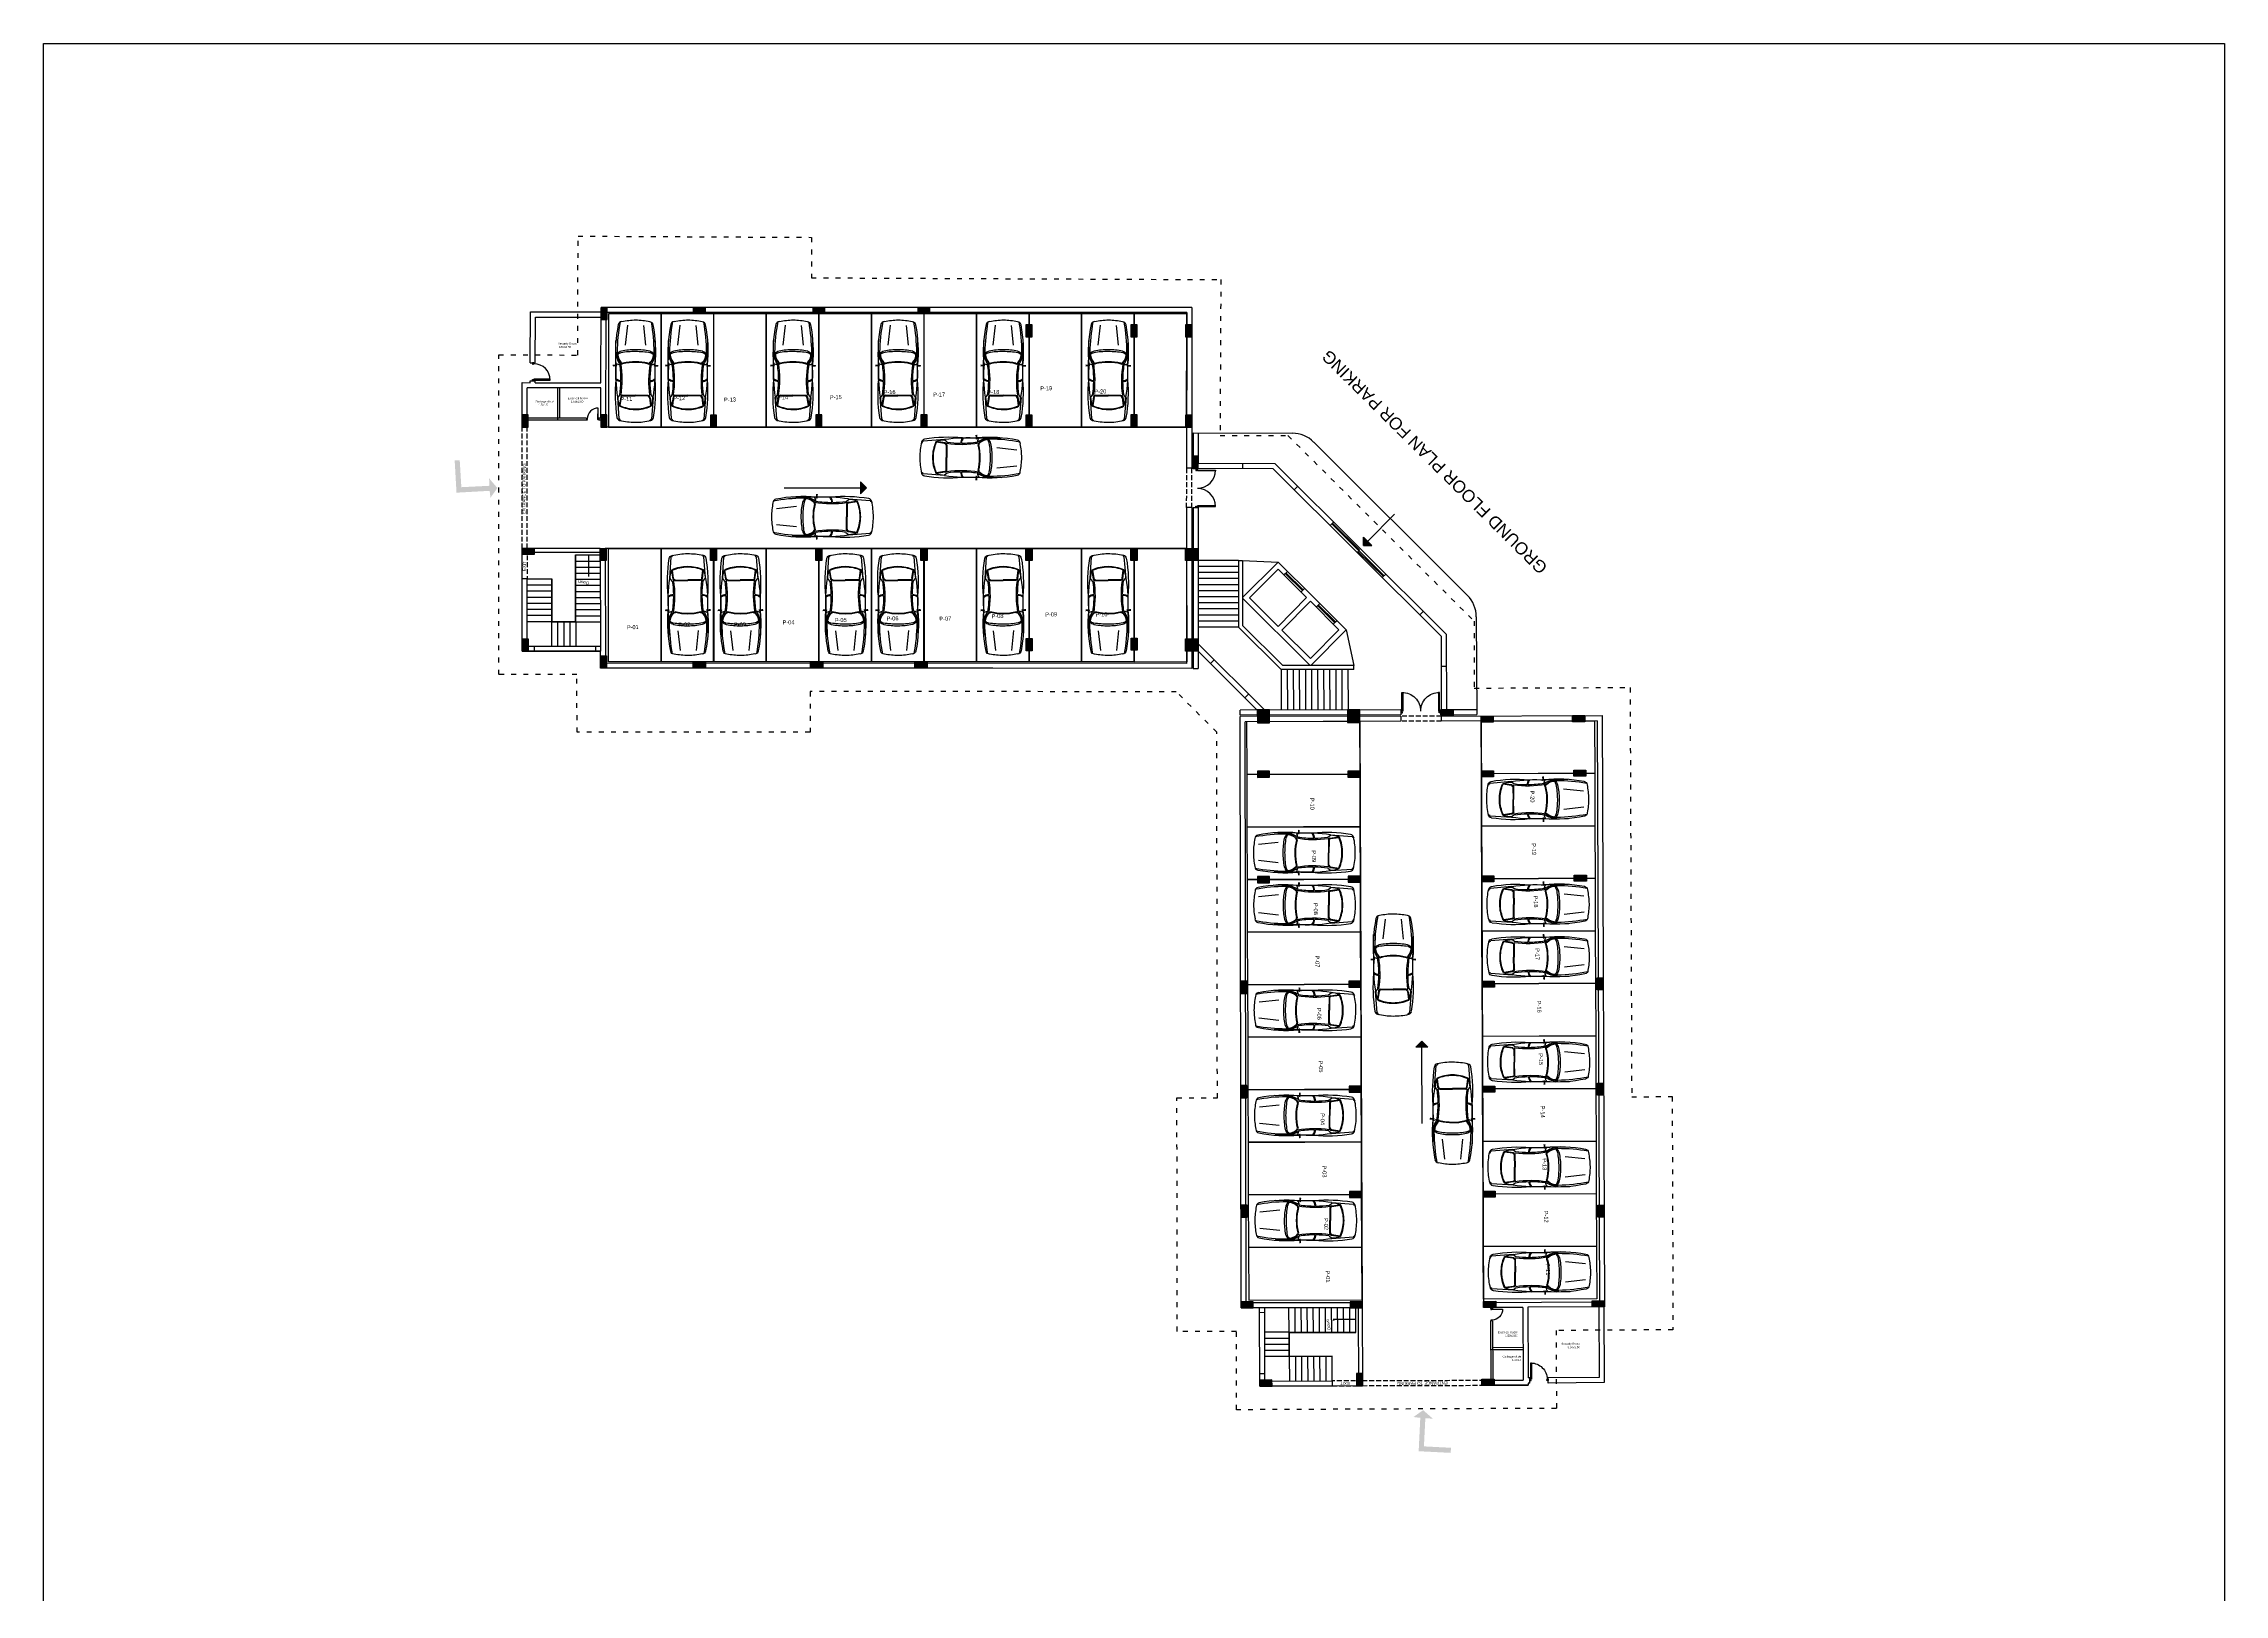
# Model space of a CAD drawing. Header units: inches. Extents: x -162 to 906, y 35 to 488.
# Drawn here: x 182 to 289.8, y 151.6 to 228.3 of the extents above; entities that cross this region are included whole.
import ezdxf

# ---------------------------------------------------------------- set-up
doc = ezdxf.new("R2010")
doc.units = ezdxf.units.IN
doc.header["$LTSCALE"] = 0.02
doc.header["$MEASUREMENT"] = 0
doc.set_wipeout_variables(frame=1)
doc.linetypes.add('ACAD_ISO02W100', pattern=[15, 12, -3])
doc.linetypes.add('ACAD_ISO03W100', pattern=[30, 12, -18])
for name, color, linetype, true_color in [('balcony', 7, 'Continuous', 0x9875ff), ('beam', 7, 'ACAD_ISO02W100', 0xf7f7f7), ('Car Parking block', 7, 'Continuous', 0xc29100), ('cars', 7, 'Continuous', 0xf7f7f7), ('Columns', 7, 'Continuous', 0x62cb7c), ('dim', 7, 'Continuous', 0xb8ff70), ('doors', 7, 'Continuous', 0xff8585), ('lift', 7, 'Continuous', 0xababab), ('parking numbers', 7, 'Continuous', 0xa87e00), ('stairs', 7, 'Continuous', 0x0fff0f), ('text', 7, 'Continuous', 0xd1d1d1), ('walls', 7, 'Continuous', 0x614d9d)]:
    doc.layers.add(name, color=color, linetype=linetype, true_color=true_color)
doc.styles.get("Standard").update_dxf_attribs({"font": 'arial.ttf'})

# ---------------------------------------------------------------- blocks, each defined once
blk = doc.blocks.new('dr')
at = {"layer": 'doors'}
for p, q in [((-0.295, 0.342), (-0.319, 0.318)), ((-0.319, 0.318), (-0.295, 0.294)), ((-0.278, 0.325), (-0.295, 0.342)), ((-0.295, 0.294), (-0.284, 0.304)), ((-0.291, 0.311), (-0.278, 0.325)), ((-0.284, 0.304), (-0.291, 0.311)), ((-0.024, 0.024), (-0.014, 0.034)), ((0, 0), (-0.024, 0.024)), ((-0.014, 0.034), (-0.007, 0.027)), ((-0.007, 0.027), (0.007, 0.041)), ((0.024, 0.024), (0, 0)), ((0.007, 0.041), (0.024, 0.024))]:
    blk.add_line(p, q, dxfattribs=at)
blk.add_lwpolyline([(0.007, 0.041), (0.29, 0.326), (0.278, 0.338), (-0.006, 0.054)], close=True, dxfattribs=at)
blk.add_arc((0.007, 0.041), 0.401, 45.1117, 135.1117, dxfattribs=at)
blk = doc.blocks.new('CAR34')
blk.add_wipeout([(33.9, 117.5), (34, 127.8), (32.7, 148.4), (29.4, 170.1), (29.1, 170.6), (26.7, 174.2), (25.1, 174.9), (0.3, 177.8), (-0.3, 177.7), (-26.3, 174.7), (-27.4, 173.8), (-29, 171.7), (-29.8, 168.1), (-30.7, 163.2), (-31.4, 158.7), (-32.1, 153.7), (-33.2, 143.5), (-33.8, 133.7), (-34, 126.9), (-34, 118.7), (-33.7, 112.3), (-33.1, 103.2), (-38.3, 102.7), (-37.9, 99.6), (-33.1, 100.3), (-33, 95.9), (-33, 91), (-33.2, 87.3), (-33.2, 83.8), (-33.2, 80.4), (-33, 77.4), (-33.5, 71.8), (-33.7, 67.4), (-34, 57.8), (-33.9, 47.6), (-33.7, 42.2), (-33.4, 36.2), (-32.4, 26.2), (-31.4, 18), (-30, 12), (-27.5, 9.7), (-23.2, 8.5), (-17.9, 7.6), (-11.4, 6.8), (-3.9, 6.3), (3.5, 6.2), (13.2, 6.9), (19.9, 7.9), (22.7, 8.4), (24.3, 8.8), (26.2, 9.2), (27.2, 9.5), (29.2, 10.9), (30.8, 14.1), (31.3, 17.7), (32, 22.7), (32.6, 27.8), (33.1, 32.7), (33.4, 36.8), (33.7, 41.5), (34, 49), (33.9, 54.2), (34, 57.8), (34, 61.3), (33.9, 63.5), (33.7, 68.1), (33.5, 71), (33, 77.8), (33.2, 88.7), (33.1, 100.3), (38, 99.8), (38.3, 102.7), (33.1, 102.9), (33.1, 105.4)])
for p, q in [((-17.1, 135.8), (-13.5, 169.3)), ((17.1, 135.8), (13.5, 169.3)), ((-33, 77.8), (-33.2, 143.5)), ((33, 77.8), (33.2, 143.5)), ((-30.2, 48), (-27.5, 11.7)), ((-26.1, 52.3), (-29.4, 48)), ((-24.6, 48.9), (-26.7, 34.2)), ((-23.7, 47.9), (-25.7, 34.1)), ((-21.6, 51.5), (0, 51.5)), ((-20.7, 50.5), (0, 50.5)), ((21.6, 51.5), (0, 51.5)), ((20.7, 50.5), (0, 50.5)), ((23.7, 47.9), (25.7, 34.1)), ((24.6, 48.9), (26.7, 34.2)), ((26.1, 52.3), (29.4, 48)), ((30.2, 48), (27.5, 11.7)), ((-26.7, 11.7), (-26, 10)), ((-26, 10), (-24.3, 8.7)), ((26, 10), (24.3, 8.7)), ((26.7, 11.7), (26, 10))]:
    blk.add_line(p, q)
at = {"const_width": 0.25}
for points in [[(-32.1, 102.7), (-38.3, 102.7), (-37.9, 99.8), (-30.7, 100.5), (-31.6, 103.1), (-37.5, 100.2), (-37, 102.4), (-36.1, 102.7), (-36.1, 102.4), (-35.2, 102), (-35.2, 102), (-36.1, 102), (-34.3, 101.6), (-29.8, 101.6)], [(-33.2, 87.3), (-33.2, 80.4)], [(32.1, 102.7), (38.3, 102.7), (37.9, 99.8), (30.7, 100.5), (31.6, 103.1), (37.5, 100.2), (37, 102.4), (36.1, 102.7), (36.1, 102.4), (35.2, 102), (35.2, 102), (36.1, 102), (34.3, 101.6), (29.8, 101.6)], [(33.2, 87.3), (33.2, 80.4)], [(-34, 57.8), (-33.9, 50.5)], [(34, 57.8), (33.9, 50.5)]]:
    blk.add_lwpolyline(points, dxfattribs=at)
for centre, radius, start, end in [((200.9, 123.9), 234.9, 168.6278, 185.1651), ((260, 121.4), 291.2, 169.4541, 179.5083), ((-23.5, 169.3), 6, 90, 170.6377), ((3.2, 37), 140.8, 91.3011, 100.924), ((-3.2, 37), 140.8, 79.076, 88.6989), ((23.5, 169.3), 6, 9.3623, 90), ((-260, 121.4), 291.2, 0.4917, 10.5459), ((-200.9, 123.9), 234.9, 354.8349, 11.3722), ((8.4, 126.1), 41.6, 182.8594, 213.5108), ((-6, 122.4), 25.2, 176.3967, 220.327), ((-18.3, 108.6), 18, 107.7492, 134.8815), ((-20.3, 108.4), 15.2, 107.0238, 130.553), ((-8.9, 121.6), 21.4, 178.6708, 222.4002), ((0.8, -34.8), 159.9, 90.2917, 99.1865), ((-1.6, 20.1), 108, 89.1478, 101.8872), ((1.6, 20.1), 108, 78.1128, 90.8522), ((-0.8, -34.8), 159.9, 80.8135, 89.7083), ((18.3, 108.6), 18, 45.1185, 72.2508), ((8.9, 121.6), 21.4, 317.5998, 1.3292), ((20.3, 108.4), 15.2, 49.447, 72.9762), ((6, 122.4), 25.2, 319.673, 3.6033), ((-8.4, 126.1), 41.6, 326.4892, 357.1406), ((217.9, 54.7), 252, 174.7327, 189.257), ((212.7, 86.3), 245.8, 175.6499, 188.9842), ((-25.7, 116.1), 13, 235.5917, 267.419), ((-24.7, 87.9), 11.6, 224.575, 271.5147), ((593.3, 77.8), 626.3, 180, 180.305), ((-24.7, 87.9), 13, 230.7748, 271.7521), ((-26.4, 103.1), 0.1, 8.4482, 39.7035), ((-205, 76.5), 180.7, 359.9659, 8.4482), ((-189, 76.1), 164.7, 351.6866, 359.5535), ((-22.5, 107.2), 3, 202.3245, 284.5329), ((-192.2, 76.4), 170, 351.6343, 9.7521), ((-21.9, 108.3), 3, 201.6719, 283.9477), ((-24.4, 76.4), 0.1, 271.5147, 359.9659), ((-1.1, 24.9), 82, 89.2051, 104.5329), ((-1.1, 24.9), 83, 89.2147, 103.9477), ((1.1, 24.9), 83, 76.0523, 90.7853), ((1.1, 24.9), 82, 75.4671, 90.7949), ((21.9, 108.3), 3, 256.0523, 338.3281), ((22.5, 107.2), 3, 255.4671, 337.6755), ((192.2, 76.4), 170, 170.2479, 188.3657), ((205, 76.5), 180.7, 171.5518, 180.0341), ((24.7, 87.9), 13, 268.2479, 309.2252), ((24.4, 76.4), 0.1, 180.0341, 268.4853), ((189, 76.1), 164.7, 180.4465, 188.3134), ((24.7, 87.9), 11.6, 268.4853, 315.425), ((25.7, 116.1), 13, 272.581, 304.4083), ((26.4, 103.1), 0.1, 140.2965, 171.5518), ((-212.7, 86.3), 245.8, 351.0158, 4.3501), ((-217.9, 54.7), 252, 350.743, 5.2673), ((-593.3, 77.8), 626.3, 359.695, 0), ((7.9, 48), 37.3, 180, 202.3996), ((-21.6, 48.5), 3, 90, 171.7426), ((-20.7, 47.5), 3, 90, 171.7426), ((20.7, 47.5), 3, 8.2574, 90), ((21.6, 48.5), 3, 8.2574, 90), ((-7.9, 48), 37.3, 337.6004, 0), ((-24.8, 15), 6, 188.5002, 257.0393), ((-25.7, 34.1), 1, 171.7426, 246.1837), ((0, 122.9), 116.7, 257.0393, 270), ((-0.6, 89.8), 62.2, 245.7401, 270.5177), ((-0.6, 89.7), 61.1, 245.7035, 270.5437), ((0.6, 89.7), 61.1, 269.4563, 294.2965), ((0.6, 89.8), 62.2, 269.4823, 294.2599), ((0, 122.9), 116.7, 270, 282.9607), ((25.7, 34.1), 1, 293.8163, 8.2574), ((24.8, 15), 6, 282.9607, 351.4998)]:
    blk.add_arc(centre, radius, start, end)
for points in [[(-38.2, 102.7), (-37.8, 99.8), (-31.7, 103), (-30.8, 100.6)], [(38.2, 102.7), (37.8, 99.8), (31.7, 103), (30.8, 100.6)]]:
    blk.add_solid(points)
blk = doc.blocks.new('columns')
at = {"layer": 'Columns'}
h = blk.add_hatch(color=256, dxfattribs=at)
h.dxf.hatch_style = 1
h.paths.add_polyline_path([(0, 0), (0.3, 0), (0.3, 0.6), (0, 0.6)])
for p, q in [((0, 0.6), (0.3, 0.6)), ((0, 0), (0, 0.6)), ((0.3, 0), (0, 0)), ((0.3, 0.6), (0.3, 0))]:
    blk.add_line(p, q, dxfattribs=at)
blk = doc.blocks.new('double door')
at = {"layer": 'doors'}
for p, q in [((0, 1.89), (0, 1.82)), ((0.08, 1.89), (0, 1.89)), ((0, 1.82), (0.03, 1.82)), ((0.03, 1.82), (0.03, 1.84)), ((0.03, 1.84), (0.08, 1.84)), ((0.08, 1.84), (0.08, 1.89)), ((0, 0), (0, 0.08)), ((0, 0.08), (0.03, 0.08)), ((0.08, 0), (0, 0)), ((0.03, 0.08), (0.03, 0.05)), ((0.03, 0.05), (0.08, 0.05)), ((0.08, 0.05), (0.08, 0))]:
    blk.add_line(p, q, dxfattribs=at)
for points in [[(0.08, 1.84), (0.97, 1.84), (0.97, 1.8), (0.08, 1.8)], [(0.08, 0.05), (0.97, 0.05), (0.97, 0.09), (0.08, 0.09)]]:
    blk.add_lwpolyline(points, close=True, dxfattribs=at)
for centre, start, end in [((0.08, 1.84), 270.0001, 0.0001), ((0.08, 0.05), 359.9999, 89.9999)]:
    blk.add_arc(centre, 0.892, start, end, dxfattribs=at)

msp = doc.modelspace()

# ---------------------------------------------------------------- hatches: boundary and pattern name
at = {"layer": 'dim'}
h = msp.add_hatch(color=256, dxfattribs=at)
h.dxf.hatch_style = 1
h.paths.add_polyline_path([(204.01, 206.42), (203.99, 206.79), (204.4, 206.31), (204.06, 205.83), (204.02, 206.17), (202.38, 206.08), (202.29, 207.67), (202.54, 207.68), (202.62, 206.35)])
h = msp.add_hatch(color=256, dxfattribs=at)
h.dxf.hatch_style = 1
h.paths.add_polyline_path([(222.35, 206.02), (222.65, 206.32), (222.35, 206.61)])
h = msp.add_hatch(color=256, dxfattribs=at)
h.dxf.hatch_style = 1
h.paths.add_polyline_path([(247.21, 203.88), (247.21, 203.47), (247.63, 203.47)])
h = msp.add_hatch(color=256, dxfattribs=at)
h.dxf.hatch_style = 1
h.paths.add_polyline_path([(250.39, 178.68), (250.1, 178.97), (249.8, 178.68)])
h = msp.add_hatch(color=256, dxfattribs=at)
h.dxf.hatch_style = 1
h.paths.add_polyline_path([(250.27, 160.33), (250.64, 160.31), (250.16, 160.73), (249.68, 160.39), (250.02, 160.35), (249.94, 158.7), (251.52, 158.62), (251.54, 158.87), (250.2, 158.94)])
at = {"layer": 'stairs'}
h = msp.add_hatch(color=256, dxfattribs=at)
h.dxf.hatch_style = 1
h.paths.add_polyline_path([(245.77, 165.17), (245.77, 165.25), (245.71, 165.21)])

# ---------------------------------------------------------------- linework, layer by layer
at = {"layer": 'beam'}
for p, q in [((205.62, 203.32), (205.62, 209.32)), ((205.87, 203.32), (205.87, 209.32)), ((238.47, 205.34), (238.48, 207.29)), ((238.72, 205.34), (238.73, 207.29)), ((205.62, 201.82), (205.62, 203.32)), ((205.87, 203.32), (205.87, 201.82)), ((251.06, 195.03), (249.06, 195.03)), ((251.06, 194.78), (249.06, 194.78)), ((247.16, 162.19), (245.67, 162.18)), ((245.67, 161.93), (247.16, 161.94)), ((247.16, 162.19), (253.16, 162.21)), ((247.16, 161.94), (253.16, 161.96))]:
    msp.add_line(p, q, dxfattribs=at)
at = {"layer": 'Car Parking block'}
for p, q in [((205.87, 209.32), (205.62, 209.32)), ((238.46, 209.32), (209.76, 209.32)), ((238.47, 203.32), (209.73, 203.32)), ((247.03, 194.77), (247.15, 165.79)), ((253.03, 194.79), (253.15, 165.8))]:
    msp.add_line(p, q, dxfattribs=at)
for points in [[(212.5, 209.32), (215.1, 209.32), (215.1, 214.92), (212.5, 214.92)], [(217.69, 209.32), (220.29, 209.32), (220.29, 214.92), (217.69, 214.92)], [(222.89, 209.32), (225.49, 209.32), (225.49, 214.92), (222.89, 214.92)], [(228.08, 209.32), (230.68, 209.32), (230.68, 214.92), (228.08, 214.92)], [(233.28, 209.32), (235.88, 209.32), (235.88, 214.92), (233.28, 214.92)], [(235.87, 209.32), (238.47, 209.32), (238.48, 214.92), (235.88, 214.92)], [(215.09, 203.32), (217.69, 203.32), (217.69, 197.72), (215.09, 197.72)], [(222.89, 203.32), (225.49, 203.32), (225.49, 197.72), (222.89, 197.72)], [(228.08, 203.32), (230.68, 203.32), (230.68, 197.72), (228.08, 197.72)], [(233.28, 203.32), (235.88, 203.32), (235.88, 197.72), (233.28, 197.72)], [(235.87, 203.31), (238.47, 203.32), (238.48, 197.72), (235.88, 197.71)], [(247.04, 192.17), (247.03, 194.77), (241.43, 194.75), (241.44, 192.15)], [(253.04, 192.19), (253.03, 194.78), (258.63, 194.8), (258.64, 192.22)], [(247.05, 189.57), (247.04, 192.17), (241.44, 192.15), (241.45, 189.55)], [(253.05, 189.6), (253.04, 192.2), (258.64, 192.22), (258.65, 189.62)], [(247.06, 186.98), (247.05, 189.58), (241.45, 189.55), (241.46, 186.95)], [(253.07, 184.4), (253.06, 187), (258.66, 187.02), (258.67, 184.42)], [(247.09, 179.18), (247.08, 181.78), (241.48, 181.76), (241.49, 179.16)], [(253.1, 176.61), (253.09, 179.21), (258.69, 179.23), (258.7, 176.63)], [(247.11, 173.99), (247.1, 176.59), (241.5, 176.56), (241.51, 173.96)], [(253.12, 171.41), (253.11, 174.01), (258.71, 174.03), (258.72, 171.43)], [(247.13, 168.79), (247.12, 171.39), (241.52, 171.37), (241.53, 168.77)], [(253.14, 166.22), (253.13, 168.82), (258.73, 168.84), (258.74, 166.24)]]:
    msp.add_lwpolyline(points, close=True, dxfattribs=at)
at = {"layer": 'dim'}
for p, q in [((218.57, 206.32), (222.35, 206.32)), ((222.65, 206.32), (222.35, 206.61)), ((222.35, 206.61), (222.35, 206.02)), ((222.65, 206.32), (222.35, 206.02)), ((248.75, 205.01), (247.42, 203.68)), ((247.21, 203.47), (247.21, 203.88)), ((247.63, 203.47), (247.21, 203.88)), ((247.21, 203.47), (247.63, 203.47)), ((250.1, 178.97), (249.8, 178.68)), ((250.1, 178.97), (250.39, 178.68)), ((250.39, 178.68), (249.8, 178.68)), ((250.11, 174.9), (250.1, 178.68))]:
    msp.add_line(p, q, dxfattribs=at)
at = {"layer": 'doors'}
for p, q in [((248.23, 201.97), (245.65, 204.54)), ((247.01, 203.25), (245.68, 204.58)), ((246.94, 203.18), (247.01, 203.25)), ((248.2, 201.93), (246.94, 203.18))]:
    msp.add_line(p, q, dxfattribs=at)
at = {"layer": 'lift'}
for p, q in [((242.99, 202.65), (241.24, 200.9)), ((243.27, 202.02), (243.45, 202.19)), ((243.34, 202.09), (244.19, 201.24)), ((243.38, 202.12), (244.23, 201.28)), ((243.8, 201.7), (243.77, 201.67)), ((244.3, 201.35), (244.12, 201.17)), ((244.87, 200.42), (245.05, 200.6)), ((244.98, 200.53), (245.83, 199.69)), ((244.94, 200.5), (245.79, 199.65)), ((245.4, 200.11), (245.37, 200.07)), ((245.9, 199.75), (245.72, 199.58))]:
    msp.add_line(p, q, dxfattribs=at)
for points in [[(244.4, 200.89), (242.99, 202.3), (241.58, 200.88), (242.99, 199.47)], [(246, 199.3), (244.59, 200.71), (243.17, 199.29), (244.59, 197.88)]]:
    msp.add_lwpolyline(points, close=True, dxfattribs=at)
for points in [[(244.76, 200.89), (242.99, 202.65)], [(241.24, 200.86), (244.58, 197.54)], [(244.61, 197.54), (246.36, 199.3), (244.59, 201.06)]]:
    msp.add_lwpolyline(points, dxfattribs=at)
at = {"layer": 'stairs'}
for p, q in [((208.26, 203), (209.48, 203)), ((208.28, 202.7), (209.48, 202.7)), ((208.9, 202.95), (208.9, 201.93)), ((241.04, 202.73), (239.04, 202.73)), ((205.87, 201.82), (207.09, 201.82)), ((208.26, 202.4), (209.48, 202.4)), ((208.28, 202.1), (209.48, 202.1)), ((208.28, 201.8), (209.48, 201.8)), ((241.04, 202.43), (239.04, 202.43)), ((241.04, 202.13), (239.04, 202.13)), ((241.04, 201.83), (239.04, 201.83)), ((205.87, 201.52), (207.07, 201.52)), ((205.87, 201.22), (207.07, 201.22)), ((205.87, 200.92), (207.07, 200.92)), ((205.87, 200.62), (207.07, 200.62)), ((208.28, 201.5), (209.48, 201.5)), ((208.28, 201.2), (209.48, 201.2)), ((208.28, 200.9), (209.48, 200.9)), ((208.28, 200.6), (209.48, 200.6)), ((241.04, 200.93), (239.03, 200.93)), ((241.04, 200.63), (239.03, 200.63)), ((241.04, 201.53), (239.04, 201.53)), ((241.04, 201.23), (239.04, 201.23)), ((205.87, 200.32), (207.07, 200.32)), ((205.87, 200.02), (207.07, 200.02)), ((205.87, 199.72), (207.07, 199.72)), ((207.08, 199.7), (207.08, 198.5)), ((207.38, 199.7), (207.38, 198.5)), ((207.68, 199.7), (207.68, 198.5)), ((207.98, 199.7), (207.98, 198.5)), ((208.28, 200.3), (209.48, 200.3)), ((208.28, 200), (209.48, 200)), ((208.28, 199.7), (209.48, 199.7)), ((208.28, 199.7), (208.28, 198.5)), ((241.04, 200.33), (239.03, 200.33)), ((241.04, 200.03), (239.03, 200.03)), ((241.04, 199.73), (239.03, 199.73)), ((241.04, 199.43), (239.03, 199.43)), ((243.14, 197.34), (243.15, 195.34)), ((243.44, 197.34), (243.45, 195.34)), ((243.74, 197.34), (243.75, 195.34)), ((244.04, 197.34), (244.05, 195.34)), ((244.34, 197.34), (244.35, 195.34)), ((244.64, 197.34), (244.65, 195.34)), ((244.94, 197.34), (244.95, 195.34)), ((245.24, 197.34), (245.25, 195.34)), ((245.54, 197.34), (245.55, 195.34)), ((245.84, 197.34), (245.85, 195.34)), ((246.14, 197.34), (246.15, 195.34)), ((246.44, 197.34), (246.45, 195.34)), ((243.54, 164.58), (243.53, 165.78)), ((243.84, 164.58), (243.83, 165.78)), ((244.14, 164.58), (244.13, 165.78)), ((244.44, 164.58), (244.43, 165.78)), ((244.74, 164.59), (244.73, 165.79)), ((245.04, 164.59), (245.03, 165.79)), ((245.34, 164.59), (245.33, 165.79)), ((245.64, 164.59), (245.63, 165.79)), ((245.71, 165.21), (245.77, 165.25)), ((245.71, 165.21), (245.77, 165.17)), ((245.77, 165.17), (245.77, 165.25)), ((246.78, 165.21), (245.77, 165.21)), ((245.94, 164.59), (245.93, 165.79)), ((246.24, 164.57), (246.23, 165.79)), ((246.54, 164.59), (246.53, 165.79)), ((246.84, 164.57), (246.83, 165.79)), ((243.54, 164.58), (242.34, 164.58)), ((243.54, 164.28), (242.34, 164.28)), ((243.54, 163.98), (242.34, 163.98)), ((243.54, 163.68), (242.34, 163.68)), ((243.54, 163.38), (242.34, 163.38)), ((243.57, 162.17), (243.56, 163.37)), ((243.87, 162.17), (243.86, 163.37)), ((244.17, 162.18), (244.16, 163.38)), ((244.47, 162.18), (244.46, 163.38)), ((244.77, 162.18), (244.76, 163.38)), ((245.07, 162.18), (245.06, 163.38)), ((245.37, 162.18), (245.36, 163.38)), ((245.67, 162.18), (245.66, 163.4))]:
    msp.add_line(p, q, dxfattribs=at)
for points in [[(207.07, 201.82), (207.07, 199.7), (208.28, 199.7), (208.28, 203)], [(207.09, 201.82), (207.09, 199.72), (208.26, 199.72), (208.26, 203)], [(245.66, 163.38), (243.54, 163.37), (243.54, 164.58), (246.84, 164.59)], [(245.66, 163.4), (243.56, 163.39), (243.56, 164.56), (246.84, 164.57)]]:
    msp.add_lwpolyline(points, dxfattribs=at)
at = {"layer": 'walls'}
for p, q in [((206.02, 212.5), (206.03, 215.01)), ((206.03, 215.01), (209.52, 215.01)), ((206.27, 212.5), (206.28, 214.76)), ((206.28, 214.76), (209.52, 214.76)), ((209.52, 211.51), (209.53, 215.24)), ((238.72, 215.24), (209.53, 215.24)), ((209.76, 209.32), (209.78, 214.99)), ((238.48, 214.99), (209.78, 214.99)), ((238.48, 214.99), (238.47, 207.29)), ((238.72, 215.24), (238.72, 207.29)), ((206.02, 212.5), (206.27, 212.5)), ((205.62, 209.32), (205.62, 211.52)), ((205.62, 211.52), (206.02, 211.51)), ((206.02, 211.51), (206.02, 211.6)), ((206.02, 211.6), (206.27, 211.6)), ((206.27, 211.51), (206.27, 211.6)), ((206.27, 211.51), (209.52, 211.51)), ((205.87, 209.32), (205.87, 211.26)), ((209.51, 211.26), (205.87, 211.26)), ((207.37, 211.26), (207.37, 209.66)), ((207.47, 211.26), (207.47, 209.76)), ((209.51, 209.76), (209.51, 211.26)), ((208.81, 209.76), (205.87, 209.76)), ((208.81, 209.66), (205.87, 209.66)), ((209.51, 209.76), (209.41, 209.76)), ((209.41, 209.76), (209.41, 209.66)), ((209.51, 209.66), (209.41, 209.66)), ((209.53, 209.32), (209.53, 209.66)), ((238.79, 209.04), (238.79, 207.29)), ((238.79, 209.04), (243.7, 209.02)), ((239.04, 209.04), (239.04, 207.54)), ((244.75, 208.58), (252.35, 201)), ((238.72, 207.29), (238.48, 207.29)), ((238.79, 207.29), (242.73, 207.27)), ((238.79, 207.29), (238.79, 207.25)), ((239.04, 207.25), (238.79, 207.25)), ((239.04, 207.54), (242.83, 207.52)), ((239.04, 207.29), (239.04, 207.25)), ((241.25, 207.28), (241.25, 207.53)), ((251.05, 198.99), (242.73, 207.27)), ((242.83, 207.52), (251.3, 199.09)), ((243.78, 206.22), (243.96, 206.4)), ((238.47, 205.34), (238.47, 197.64)), ((238.72, 205.34), (238.47, 205.34)), ((238.72, 205.34), (238.72, 197.39)), ((238.79, 205.34), (238.79, 197.39)), ((238.79, 205.34), (239.04, 205.34)), ((239.04, 205.34), (239.04, 197.39)), ((245.56, 204.45), (245.73, 204.63)), ((205.62, 198.25), (205.62, 203.32)), ((209.48, 203.32), (205.62, 203.32)), ((209.48, 203.12), (205.62, 203.12)), ((209.48, 203.32), (209.49, 198.25)), ((209.48, 203.32), (209.73, 203.32)), ((209.73, 203.32), (209.74, 197.66)), ((241.04, 202.73), (241.04, 199.43)), ((241.04, 202.73), (241.24, 202.73)), ((241.24, 202.73), (241.24, 199.51)), ((241.24, 202.73), (242.99, 202.65)), ((205.87, 201.82), (205.62, 201.82)), ((205.87, 198.5), (205.87, 201.82)), ((248.14, 201.88), (248.32, 202.05)), ((243.14, 197.34), (241.04, 199.43)), ((243.22, 197.54), (241.24, 199.51)), ((249.99, 200.04), (250.17, 200.21)), ((252.79, 199.95), (252.81, 195.11)), ((205.87, 198.5), (209.49, 198.5)), ((206.22, 198.5), (206.22, 198.25)), ((209.25, 198.5), (209.25, 198.25)), ((242.32, 195.34), (239.04, 198.6)), ((246.36, 199.3), (246.74, 197.54)), ((251.3, 199.09), (251.31, 195.36)), ((209.49, 198.25), (205.62, 198.25)), ((205.62, 198.25), (209.49, 198.25)), ((209.49, 197.41), (209.49, 198.25)), ((228.89, 197.4), (209.49, 197.41)), ((238.47, 197.64), (209.74, 197.66)), ((238.72, 197.39), (228.89, 197.4)), ((238.79, 197.39), (239.04, 197.39)), ((241.96, 195.33), (239.04, 198.25)), ((239.65, 197.64), (239.83, 197.81)), ((246.74, 197.34), (243.14, 197.34)), ((246.74, 197.54), (243.22, 197.54)), ((246.74, 197.34), (246.74, 197.54)), ((251.05, 197.5), (251.3, 197.5)), ((249.06, 195.35), (241.11, 195.33)), ((241.11, 195.08), (241.11, 195.33)), ((241.35, 195.94), (241.53, 196.12)), ((249.06, 195.35), (249.06, 195.1)), ((251.06, 195.35), (251.02, 195.35)), ((251.02, 195.35), (251.02, 195.1)), ((251.31, 195.36), (252.81, 195.36)), ((249.06, 195.1), (241.11, 195.08)), ((249.06, 195.03), (241.11, 195.01)), ((241.17, 165.78), (241.11, 195.01)), ((249.06, 194.78), (241.36, 194.76)), ((241.42, 166.03), (241.36, 194.76)), ((249.06, 195.03), (249.06, 194.78)), ((251.02, 195.1), (251.06, 195.1)), ((251.06, 195.03), (259.01, 195.07)), ((251.06, 195.03), (251.06, 195.03)), ((251.06, 195.03), (251.06, 194.78)), ((258.76, 194.8), (251.06, 194.78)), ((258.76, 194.8), (258.87, 166.09)), ((259.01, 195.07), (259.12, 165.84)), ((247.14, 166.04), (241.42, 166.03)), ((253.14, 166.05), (258.87, 166.09)), ((242.08, 165.78), (241.17, 165.78)), ((247.15, 165.79), (242.08, 165.78)), ((242.09, 161.92), (242.08, 165.78)), ((242.09, 161.92), (242.08, 165.78)), ((242.33, 165.55), (242.08, 165.54)), ((242.34, 162.17), (242.33, 165.78)), ((246.95, 165.79), (246.96, 161.94)), ((247.15, 165.79), (247.16, 161.94)), ((253.49, 165.81), (253.15, 165.8)), ((253.49, 165.81), (253.49, 165.75)), ((253.59, 165.75), (253.49, 165.75)), ((253.49, 165.15), (253.51, 162.21)), ((253.59, 165.15), (253.49, 165.15)), ((255.09, 165.81), (253.59, 165.81)), ((253.59, 165.81), (253.59, 165.75)), ((253.59, 165.15), (253.61, 162.21)), ((255.09, 165.81), (255.11, 162.22)), ((259.12, 165.84), (255.34, 165.82)), ((255.34, 165.82), (255.36, 162.32)), ((258.84, 165.84), (258.86, 162.34)), ((259.09, 165.84), (259.11, 162.09)), ((255.1, 163.72), (253.5, 163.71)), ((255.1, 163.82), (253.6, 163.81)), ((242.34, 162.52), (242.09, 162.52)), ((247.16, 161.94), (242.09, 161.92)), ((242.09, 161.92), (245.67, 161.93)), ((242.34, 162.17), (245.67, 162.18)), ((245.67, 162.18), (245.67, 161.93)), ((253.16, 162.21), (255.11, 162.22)), ((253.16, 162.21), (253.16, 161.96)), ((255.36, 161.97), (253.16, 161.96)), ((253.16, 161.96), (255.36, 161.97)), ((255.44, 162.32), (255.36, 162.32)), ((255.44, 162.32), (255.36, 162.32)), ((255.44, 162.07), (255.36, 162.07)), ((255.36, 162.07), (255.36, 161.97)), ((255.44, 162.07), (255.44, 162.32)), ((258.86, 162.34), (256.34, 162.32)), ((258.86, 162.34), (256.34, 162.32)), ((256.34, 162.07), (256.34, 162.32)), ((259.11, 162.09), (256.34, 162.07))]:
    msp.add_line(p, q, dxfattribs=at)
for points in [[(242.83, 207.52), (251.3, 199.09), (251.31, 195.36)], [(251.05, 198.99), (251.06, 195.1), (252.81, 195.11)]]:
    msp.add_lwpolyline(points, dxfattribs=at)
for centre, start, end in [((243.69, 207.52), 45.1116, 89.7409), ((251.29, 199.94), 0.2233, 45.1116)]:
    msp.add_arc(centre, 1.5, start, end, dxfattribs=at)

# ---------------------------------------------------------------- block references
at = {"xscale": 1.006923545574175, "yscale": 1.006923545574175, "zscale": 1.006923545574175}
msp.add_blockref('double door', (238.92, 205.34), dxfattribs=at)
at = {"xscale": -1.036659407311931, "yscale": 1.036659407311931, "zscale": 1.036659407311931, "rotation": 270}
msp.add_blockref('double door', (249.06, 195.2), dxfattribs=at)
at = {"layer": 'Columns', "xscale": -1}
for p, rotation in [((238.72, 213.78), 359.9999125787507), ((205.62, 209.92), 179.999912578755), ((238.42, 209.91), 179.9999125787507), ((238.74, 207.89), 179.9999125787507), ((241.96, 195.04), 270.0716790714225), ((246.43, 195.04), 270.0716790714225), ((251.06, 195.05), 270.0716790714225), ((242.57, 195.01), 90.0716790714226), ((246.43, 194.72), 270.0716790714225), ((242.57, 192.31), 90.0716790714226), ((246.44, 192.02), 270.0716790714225), ((241.16, 165.78), 270.0716790714225), ((246.55, 165.79), 270.0716790714225), ((242.09, 161.92), 270.0716790714179), ((247.16, 161.94), 0.0716790714179627)]:
    msp.add_blockref('columns', p, dxfattribs=dict(at, rotation=rotation))
at = {"layer": 'Columns'}
for p, rotation in [((205.62, 203.32), 270.0000874212549), ((209.48, 202.72), 8.74212502669155e-05), ((238.42, 202.72), 8.74212502669155e-05), ((238.74, 202.72), 8.74212502669155e-05), ((205.62, 198.25), 8.74212549232476e-05), ((238.72, 198.85), 180.0000874212502), ((238.74, 198.25), 8.74212502669155e-05), ((209.49, 197.41), 8.74212502669155e-05), ((253.63, 194.74), 90.07185391392214), ((257.55, 195.06), 270.0718539139222), ((258.8, 170.27), 0.0718539139221152), ((253.67, 161.96), 90.07185391391786)]:
    msp.add_blockref('columns', p, dxfattribs=dict(at, rotation=rotation))
at = {"layer": 'walls'}
for p, xscale, yscale, zscale, rotation in [((206.14, 211.6), 2.000535891883738, 2.000535891883738, 2.000535891883738, 314.8011472377622), ((209.41, 209.68), 1.333332689565901, 1.333332689565901, 1.333332689565901, 44.46738942064582), ((253.51, 165.75), -1.333332689565901, 1.333332689565901, 1.333332689565901, 225.7558612546121), ((255.44, 162.19), -2.000535891883738, 2.000535891883738, 2.000535891883738, 315.4221034374957)]:
    msp.add_blockref('dr', p, dxfattribs=dict(at, xscale=xscale, yscale=yscale, zscale=zscale, rotation=rotation))

# ---------------------------------------------------------------- texts
at = {"layer": 'parking numbers', "char_height": 0.2}
for s, insert, attachment_point, rotation in [('P-19', (231.23, 211.33), 1, 1.6671), ('P-13', (215.6, 210.77), 1, 1.6671), ('P-15', (220.83, 210.89), 1, 1.6671), ('P-17', (225.94, 211.02), 1, 1.6671), ('P-01', (210.8, 199.32), 7, 1.6671), ('P-04', (218.5, 199.56), 7, 1.6671), ('P-07', (226.25, 199.74), 7, 1.6671), ('P-09', (231.48, 199.95), 7, 1.6671), ('P-10', (244.59, 190.4), 9, 271.8911), ('P-19', (255.75, 188.17), 3, 271.8911), ('P-07', (244.84, 182.61), 9, 271.8911), ('P-16', (256.01, 180.38), 3, 271.8911), ('P-05', (245.01, 177.42), 9, 271.8911), ('P-14', (256.18, 175.19), 3, 271.8911), ('P-03', (245.19, 172.23), 9, 271.8911), ('P-12', (256.35, 170), 3, 271.8911), ('P-01', (245.36, 167.04), 9, 271.8911)]:
    msp.add_mtext_dynamic_manual_height_columns(s, width=0.7705, gutter_width=1, heights=[0], dxfattribs=dict(at, insert=insert, attachment_point=attachment_point, rotation=rotation))
at = {"layer": 'stairs', "char_height": 0.15}
for insert, attachment_point, rotation in [((208.91, 201.52), 1, 170.0994), ((245.35, 165.21), 3, 100.1239)]:
    msp.add_mtext_dynamic_manual_height_columns('Down', width=0.2865, gutter_width=0.75, heights=[0], dxfattribs=dict(at, insert=insert, attachment_point=attachment_point, rotation=rotation))
at = {"layer": 'text'}
for s, width, gutter_width, insert, char_height, attachment_point, rotation in [('{\\H0.66667x;Security Room\\P 3.50x3.50}', 1.4516, 1.5, (207.4, 213.5), 0.15, 1, 359.5439), ('GROUND FLOOR PLAN FOR PARKING', 16.0244, 0.75, (255.93, 202), 0.6, 1, 135.1984), ('{\\H0.66667x;  Garbage chute  \\P      1.5x1.5}', 1.4516, 1.5, (206.2, 210.64), 0.15, 1, 0.1116), ('{\\H0.66667x;Electrical Room\\P    1.50x2.00}', 1.4516, 1.5, (207.88, 210.8), 0.15, 1, 0.1116), ('ENTRANCE TO PARKING', 2.9219, 0.75, (205.66, 207.53), 0.15, 3, 89.3572), ('EXIT', 0.2865, 0.75, (205.66, 202.68), 0.15, 3, 89.3572), ('{\\H0.66667x;Electrical Room\\P    1.50x2.00}', 1.4516, 1.5, (254.83, 164.63), 0.15, 3, 0.1116), ('{\\H0.66667x;Security Room\\P 3.50x3.50}', 1.4516, 1.5, (257.91, 164.06), 0.15, 3, 0.1116), ('{\\H0.66667x;  Garbage chute  \\P1.5x1.5}', 1.4516, 1.5, (255.01, 163.43), 0.15, 3, 0.1116), ('EXIT', 0.2865, 0.75, (246.53, 161.98), 0.15, 1, 180.8661), ('ENTRANCE TO PARKING', 2.9219, 0.75, (251.37, 162), 0.15, 1, 180.8661)]:
    msp.add_mtext_dynamic_manual_height_columns(s, width=width, gutter_width=gutter_width, heights=[0], dxfattribs=dict(at, insert=insert, char_height=char_height, attachment_point=attachment_point, rotation=rotation))

# ---------------------------------------------------------------- next in the draw order: block references
at = {"layer": 'cars'}
for p, xscale, yscale, zscale, rotation in [((234.58, 209.38), 0.02937435539639899, 0.02937435539639899, 0.02937435539639899, 359.641668727103), ((234.58, 203.25), -0.02937435539639901, 0.029374355396399, 0.029374355396399, 180.3583312728973), ((253.12, 190.9), -0.02937435539639901, 0.02937435539639901, 0.02937435539639901, 270.5815819481553), ((246.99, 188.28), 0.02937435539639902, 0.02937435539639902, 0.02937435539639902, 89.8649194023606)]:
    msp.add_blockref('CAR34', p, dxfattribs=dict(at, xscale=xscale, yscale=yscale, zscale=zscale, rotation=rotation))

# ---------------------------------------------------------------- next in the draw order: linework, layer by layer
at = {"layer": 'Car Parking block'}
for points in [[(230.68, 209.32), (233.28, 209.32), (233.28, 214.92), (230.68, 214.92)], [(230.68, 203.32), (233.28, 203.32), (233.28, 197.72), (230.68, 197.72)], [(253.06, 187), (253.05, 189.6), (258.65, 189.62), (258.66, 187.02)], [(247.07, 184.38), (247.06, 186.98), (241.46, 186.96), (241.47, 184.36)]]:
    msp.add_lwpolyline(points, close=True, dxfattribs=at)

# ---------------------------------------------------------------- next in the draw order: block references
at = {"layer": 'Columns', "xscale": -1}
for p, rotation in [((236.02, 213.78), 359.9999125787507), ((235.72, 209.92), 179.9999125787507)]:
    msp.add_blockref('columns', p, dxfattribs=dict(at, rotation=rotation))
at = {"layer": 'Columns'}
for p, rotation in [((235.72, 202.72), 8.74212502669155e-05), ((235.73, 198.29), 8.742125023058428e-05), ((253.64, 192.03), 90.07185391392214), ((258.21, 192.07), 90.0718539139221)]:
    msp.add_blockref('columns', p, dxfattribs=dict(at, rotation=rotation))

# ---------------------------------------------------------------- next in the draw order: texts
at = {"layer": 'parking numbers', "char_height": 0.2}
for s, insert, attachment_point, rotation in [('P-20', (233.91, 211.17), 1, 1.6671), ('P-10', (233.97, 199.95), 7, 1.6671), ('P-20', (255.67, 190.77), 3, 271.8911), ('P-09', (244.67, 187.81), 9, 271.8911)]:
    msp.add_mtext_dynamic_manual_height_columns(s, width=0.7705, gutter_width=1, heights=[0], dxfattribs=dict(at, insert=insert, attachment_point=attachment_point, rotation=rotation))

# ---------------------------------------------------------------- next in the draw order: block references
at = {"layer": 'cars'}
for p, xscale, yscale, zscale, rotation in [((229.39, 209.38), 0.02937435539639899, 0.02937435539639899, 0.02937435539639899, 359.641668727103), ((229.39, 203.25), -0.02937435539639901, 0.029374355396399, 0.029374355396399, 180.3583312728973), ((247, 185.69), 0.02937435539639902, 0.02937435539639902, 0.02937435539639902, 89.8649194023606), ((253.14, 185.71), -0.02937435539639901, 0.02937435539639901, 0.02937435539639901, 270.5815819481553)]:
    msp.add_blockref('CAR34', p, dxfattribs=dict(at, xscale=xscale, yscale=yscale, zscale=zscale, rotation=rotation))

# ---------------------------------------------------------------- next in the draw order: linework, layer by layer
at = {"layer": 'Car Parking block'}
for points in [[(225.48, 209.32), (228.08, 209.32), (228.08, 214.92), (225.48, 214.92)], [(225.48, 203.32), (228.08, 203.32), (228.08, 197.72), (225.48, 197.72)], [(247.08, 181.78), (247.07, 184.38), (241.47, 184.36), (241.48, 181.76)], [(253.08, 181.8), (253.07, 184.4), (258.67, 184.43), (258.68, 181.83)]]:
    msp.add_lwpolyline(points, close=True, dxfattribs=at)

# ---------------------------------------------------------------- next in the draw order: block references
at = {"layer": 'Columns', "xscale": -1}
for p, rotation in [((230.53, 214.38), 179.9999125787507), ((230.53, 209.91), 179.9999125787507), ((241.97, 186.8), 270.0716790714225), ((246.46, 186.83), 270.0716790714225)]:
    msp.add_blockref('columns', p, dxfattribs=dict(at, rotation=rotation))
at = {"layer": 'Columns'}
for p, rotation in [((230.53, 202.72), 8.74212502669155e-05), ((230.84, 198.87), 180.0000874212502), ((253.66, 186.84), 90.07185391392214), ((257.63, 187.18), 270.071853913922)]:
    msp.add_blockref('columns', p, dxfattribs=dict(at, rotation=rotation))

# ---------------------------------------------------------------- next in the draw order: texts
at = {"layer": 'parking numbers', "char_height": 0.2}
for s, insert, attachment_point, rotation in [('P-18', (228.62, 211.14), 1, 1.6671), ('P-08', (228.83, 199.87), 7, 1.6671), ('P-08', (244.76, 185.21), 9, 271.8911), ('P-18', (255.84, 185.58), 3, 271.8911)]:
    msp.add_mtext_dynamic_manual_height_columns(s, width=0.7705, gutter_width=1, heights=[0], dxfattribs=dict(at, insert=insert, attachment_point=attachment_point, rotation=rotation))

# ---------------------------------------------------------------- next in the draw order: block references
at = {"layer": 'cars'}
for p, xscale, yscale, zscale, rotation in [((224.19, 209.38), 0.02937435539639899, 0.02937435539639899, 0.02937435539639899, 359.641668727103), ((224.19, 203.25), -0.02937435539639901, 0.029374355396399, 0.029374355396399, 180.3583312728973), ((253.15, 183.11), -0.02937435539639901, 0.02937435539639901, 0.02937435539639901, 270.5815819481553), ((247.02, 180.49), 0.02937435539639902, 0.02937435539639902, 0.02937435539639902, 89.8649194023606)]:
    msp.add_blockref('CAR34', p, dxfattribs=dict(at, xscale=xscale, yscale=yscale, zscale=zscale, rotation=rotation))

# ---------------------------------------------------------------- next in the draw order: linework, layer by layer
at = {"layer": 'Car Parking block'}
for points in [[(220.29, 209.32), (222.89, 209.32), (222.89, 214.92), (220.29, 214.92)], [(220.29, 203.32), (222.89, 203.32), (222.89, 197.72), (220.29, 197.72)], [(253.09, 179.2), (253.08, 181.8), (258.68, 181.83), (258.69, 179.23)], [(247.1, 176.58), (247.09, 179.18), (241.49, 179.16), (241.5, 176.56)]]:
    msp.add_lwpolyline(points, close=True, dxfattribs=at)

# ---------------------------------------------------------------- next in the draw order: block references
at = {"layer": 'Columns', "xscale": -1}
for p, rotation in [((225.18, 214.94), 269.9999125787507), ((225.34, 209.92), 179.9999125787507), ((241.44, 181.33), 0.07167907142251906), ((246.48, 181.64), 270.0716790714225)]:
    msp.add_blockref('columns', p, dxfattribs=dict(at, rotation=rotation))
at = {"layer": 'Columns'}
for p, rotation in [((225.34, 202.72), 8.74212502669155e-05), ((225.04, 197.7), 270.0000874212503), ((253.68, 181.64), 90.07185391392214), ((258.76, 181.5), 0.07185391392216607)]:
    msp.add_blockref('columns', p, dxfattribs=dict(at, rotation=rotation))

# ---------------------------------------------------------------- next in the draw order: texts
at = {"layer": 'parking numbers', "char_height": 0.2}
for s, insert, attachment_point, rotation in [('P-16', (223.49, 211.14), 1, 1.6671), ('P-06', (223.64, 199.75), 7, 1.6671), ('P-17', (255.92, 182.98), 3, 271.8911), ('P-06', (244.93, 180.02), 9, 271.8911)]:
    msp.add_mtext_dynamic_manual_height_columns(s, width=0.7705, gutter_width=1, heights=[0], dxfattribs=dict(at, insert=insert, attachment_point=attachment_point, rotation=rotation))

# ---------------------------------------------------------------- next in the draw order: block references
at = {"layer": 'cars'}
for p, xscale, yscale, zscale, rotation in [((219, 209.38), 0.02937435539639899, 0.02937435539639899, 0.02937435539639899, 359.641668727103), ((221.59, 203.25), -0.02937435539639901, 0.029374355396399, 0.029374355396399, 180.3583312728973), ((253.17, 177.91), -0.02937435539639901, 0.02937435539639901, 0.02937435539639901, 270.5815819481553), ((247.04, 175.29), 0.02937435539639902, 0.02937435539639902, 0.02937435539639902, 89.8649194023606)]:
    msp.add_blockref('CAR34', p, dxfattribs=dict(at, xscale=xscale, yscale=yscale, zscale=zscale, rotation=rotation))

# ---------------------------------------------------------------- next in the draw order: linework, layer by layer
at = {"layer": 'Car Parking block'}
for points in [[(215.09, 209.32), (217.69, 209.32), (217.69, 214.92), (215.09, 214.92)], [(217.69, 203.32), (220.29, 203.32), (220.29, 197.72), (217.69, 197.72)], [(253.11, 174.01), (253.1, 176.61), (258.7, 176.63), (258.71, 174.03)], [(247.12, 171.39), (247.11, 173.99), (241.51, 173.97), (241.52, 171.37)]]:
    msp.add_lwpolyline(points, close=True, dxfattribs=at)

# ---------------------------------------------------------------- next in the draw order: block references
at = {"layer": 'Columns', "xscale": -1}
for p, rotation in [((219.99, 214.94), 269.9999125787508), ((220.14, 209.92), 179.9999125787507), ((241.44, 176.17), 0.071679071422599), ((246.5, 176.44), 270.0716790714225)]:
    msp.add_blockref('columns', p, dxfattribs=dict(at, rotation=rotation))
at = {"layer": 'Columns'}
for p, rotation in [((220.14, 202.72), 8.74212502669155e-05), ((219.88, 197.7), 270.0000874212502), ((258.78, 176.3), 0.0718539139221152), ((253.7, 176.45), 90.07185391392214)]:
    msp.add_blockref('columns', p, dxfattribs=dict(at, rotation=rotation))

# ---------------------------------------------------------------- next in the draw order: texts
at = {"layer": 'parking numbers', "char_height": 0.2}
for s, insert, attachment_point, rotation in [('P-14', (218.18, 210.88), 1, 1.6671), ('P-05', (221.08, 199.67), 7, 1.6671), ('P-15', (256.09, 177.79), 3, 271.8911), ('P-04', (245.1, 174.82), 9, 271.8911)]:
    msp.add_mtext_dynamic_manual_height_columns(s, width=0.7705, gutter_width=1, heights=[0], dxfattribs=dict(at, insert=insert, attachment_point=attachment_point, rotation=rotation))

# ---------------------------------------------------------------- next in the draw order: block references
at = {"layer": 'cars'}
for p, xscale, yscale, zscale, rotation in [((213.8, 209.38), 0.02937435539639899, 0.02937435539639899, 0.02937435539639899, 359.641668727103), ((216.4, 203.25), -0.02937435539639901, 0.029374355396399, 0.029374355396399, 180.3583312728973), ((253.19, 172.72), -0.02937435539639901, 0.02937435539639901, 0.02937435539639901, 270.5815819481553), ((247.06, 170.1), 0.02937435539639902, 0.02937435539639902, 0.02937435539639902, 89.86491940236061)]:
    msp.add_blockref('CAR34', p, dxfattribs=dict(at, xscale=xscale, yscale=yscale, zscale=zscale, rotation=rotation))

# ---------------------------------------------------------------- next in the draw order: linework, layer by layer
at = {"layer": 'Car Parking block'}
for points in [[(209.9, 209.32), (212.5, 209.32), (212.5, 214.92), (209.9, 214.92)], [(212.5, 203.32), (215.1, 203.32), (215.1, 197.72), (212.5, 197.72)], [(253.13, 168.82), (253.12, 171.42), (258.72, 171.44), (258.73, 168.84)], [(247.14, 166.19), (247.13, 168.79), (241.53, 168.77), (241.54, 166.17)]]:
    msp.add_lwpolyline(points, close=True, dxfattribs=at)

# ---------------------------------------------------------------- next in the draw order: block references
at = {"layer": 'Columns', "xscale": -1}
for p, rotation in [((214.08, 214.94), 269.9999125787508), ((214.94, 209.91), 179.9999125787521), ((246.52, 171.24), 270.0716790714239), ((241.46, 170.27), 0.071679071422599)]:
    msp.add_blockref('columns', p, dxfattribs=dict(at, rotation=rotation))
at = {"layer": 'Columns', "rotation": 90.0718539139207}
msp.add_blockref('columns', (253.72, 171.26), dxfattribs=at)

# ---------------------------------------------------------------- next in the draw order: texts
at = {"layer": 'parking numbers', "char_height": 0.2}
for s, insert, attachment_point, rotation in [('P-12', (213.09, 210.84), 1, 1.6671), ('P-03', (216.1, 199.45), 7, 1.6671), ('P-13', (256.27, 172.59), 3, 271.8911), ('P-02', (245.27, 169.63), 9, 271.8911)]:
    msp.add_mtext_dynamic_manual_height_columns(s, width=0.7705, gutter_width=1, heights=[0], dxfattribs=dict(at, insert=insert, attachment_point=attachment_point, rotation=rotation))

# ---------------------------------------------------------------- next in the draw order: block references
at = {"layer": 'cars'}
for p, xscale, yscale, zscale, rotation in [((211.21, 209.38), 0.02937435539639899, 0.02937435539639899, 0.02937435539639899, 359.641668727103), ((213.8, 203.25), -0.02937435539639901, 0.029374355396399, 0.029374355396399, 180.3583312728973), ((253.21, 167.53), -0.02937435539639902, 0.02937435539639901, 0.02937435539639901, 270.5815819481553)]:
    msp.add_blockref('CAR34', p, dxfattribs=dict(at, xscale=xscale, yscale=yscale, zscale=zscale, rotation=rotation))

# ---------------------------------------------------------------- next in the draw order: linework, layer by layer
at = {"layer": 'balcony', "linetype": 'ACAD_ISO03W100'}
msp.add_lwpolyline([(252.69, 196.42), (260.39, 196.45), (260.47, 176.22), (262.47, 176.23), (262.51, 164.7), (256.73, 164.67), (256.75, 160.82), (240.94, 160.75), (240.93, 164.62), (238.01, 164.62), (237.99, 176.16), (239.99, 176.16), (239.96, 194.24), (237.96, 196.24), (219.86, 196.25), (219.86, 194.25), (208.34, 194.24), (208.33, 197.09), (204.47, 197.09), (204.47, 212.9), (208.37, 212.88), (208.39, 218.76), (219.93, 218.7), (219.92, 216.7), (240.16, 216.61), (240.12, 208.91), (243.48, 208.9), (252.68, 199.73), (252.69, 196.42)], dxfattribs=at)
at = {"layer": 'Car Parking block'}
msp.add_lwpolyline([(209.9, 203.32), (212.5, 203.32), (212.5, 197.72), (209.9, 197.72)], close=True, dxfattribs=at)
at = {"layer": 'walls'}
msp.add_line((209.78, 209.32), (209.53, 209.32), dxfattribs=at)
at = {"layer": 'walls', "lineweight": 30}
msp.add_lwpolyline([(181.97, 228.28), (289.77, 228.28), (289.77, 74.97), (181.97, 74.97)], close=True, dxfattribs=at)

# ---------------------------------------------------------------- next in the draw order: block references
at = {"layer": 'Columns', "xscale": -1, "rotation": 179.9999125787507}
for p in [(209.53, 215.24), (209.51, 209.92)]:
    msp.add_blockref('columns', p, dxfattribs=at)
at = {"layer": 'Columns'}
for p, rotation in [((214.94, 202.72), 8.742124886429091e-05), ((214.08, 197.71), 270.0000874212502), ((253.75, 165.81), 90.38224459255554), ((259.12, 165.84), 90.07185391392214)]:
    msp.add_blockref('columns', p, dxfattribs=dict(at, rotation=rotation))

# ---------------------------------------------------------------- next in the draw order: texts
at = {"layer": 'parking numbers', "char_height": 0.2}
for s, insert, attachment_point, rotation in [('P-11', (210.48, 210.8), 1, 1.6671), ('P-02', (213.35, 199.45), 7, 1.6671), ('P-11', (256.44, 167.4), 3, 271.8911)]:
    msp.add_mtext_dynamic_manual_height_columns(s, width=0.7705, gutter_width=1, heights=[0], dxfattribs=dict(at, insert=insert, attachment_point=attachment_point, rotation=rotation))

# ---------------------------------------------------------------- next in the draw order: block references
at = {"layer": 'cars', "xscale": 0.02937435539639902, "yscale": 0.02937435539639902, "zscale": 0.02937435539639902}
for p, rotation in [((225.1, 207.82), 269.8649194023605), ((223.17, 204.88), 89.86491940236053), ((248.68, 180.03), 359.8649194023606), ((251.62, 178.11), 179.8649194023606)]:
    msp.add_blockref('CAR34', p, dxfattribs=dict(at, rotation=rotation))

doc.saveas('drawing.dxf')
